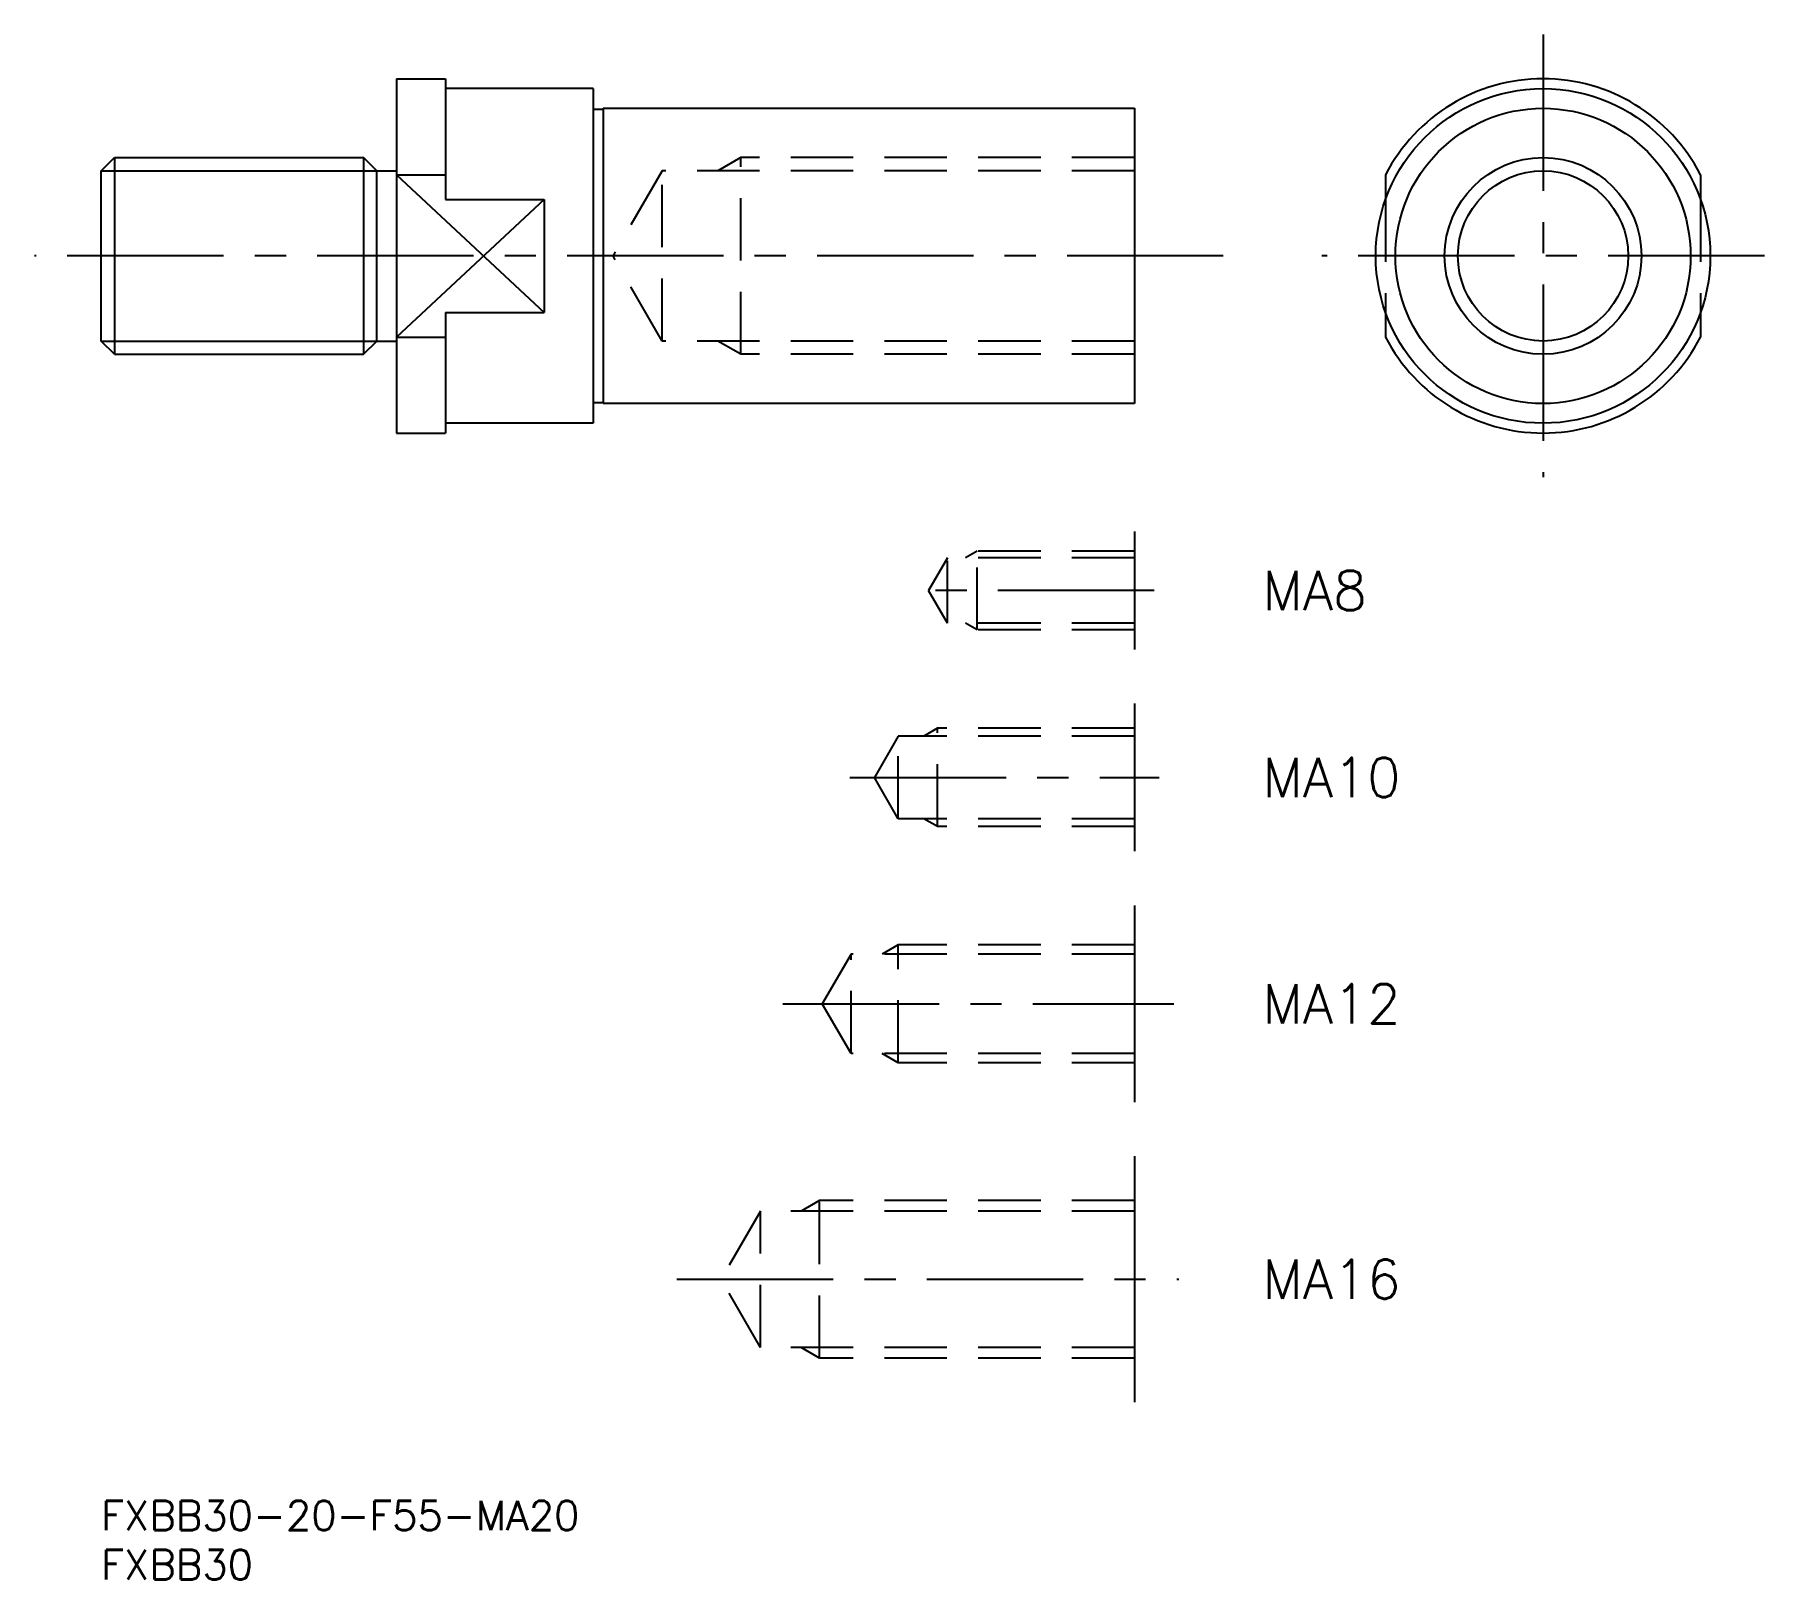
# Model space of a CAD drawing. Extents: x -7 to 169, y -8 to 149.
import ezdxf

# ---------------------------------------------------------------- set-up
doc = ezdxf.new("R2010")
doc.units = 0
doc.header["$LTSCALE"] = 0.5
doc.linetypes.add('CENTER', pattern=[50.8, 31.75, -6.35, 6.35, -6.35])
doc.linetypes.add('DASHED', pattern=[19.05, 12.7, -6.35])
for name, color, linetype in [('MSM_CENTER', 1, 'CENTER'), ('MSM_CONTINUOUS', 7, 'CONTINUOUS'), ('MSM_DASHED', 4, 'DASHED'), ('MSM_NARROW', 5, 'CONTINUOUS'), ('MSM_PART_NUMBER', 7, 'CONTINUOUS')]:
    doc.layers.add(name, color=color, linetype=linetype)
doc.styles.get("Standard").update_dxf_attribs({"font": 'txt.shx', "height": 3, "bigfont": 'bigfont.shx'})

# ---------------------------------------------------------------- blocks, each defined once
blk = doc.blocks.new('*U5')
at = {"layer": 'MSM_PART_NUMBER'}
blk.add_text('FXBB30-20-F55-MA20', height=3, dxfattribs=at).set_placement((0, -3))
blk = doc.blocks.new('*U6')
at = {"layer": 'MSM_PART_NUMBER'}
blk.add_text('FXBB30', height=3, dxfattribs=at).set_placement((0, -8))
blk = doc.blocks.new('*U7')
at = {"layer": 'MSM_PART_NUMBER'}
blk.add_text('MA16', height=4, dxfattribs=at).set_placement((118, 20.5))
blk = doc.blocks.new('*U8')
at = {"layer": 'MSM_PART_NUMBER'}
blk.add_text('MA12', height=4, dxfattribs=at).set_placement((118, 48.5))
blk = doc.blocks.new('*U9')
at = {"layer": 'MSM_PART_NUMBER'}
blk.add_text('MA10', height=4, dxfattribs=at).set_placement((118, 71.5))
blk = doc.blocks.new('*U10')
at = {"layer": 'MSM_PART_NUMBER'}
blk.add_text('MA8', height=4, dxfattribs=at).set_placement((118, 90.5))

msp = doc.modelspace()

# ---------------------------------------------------------------- linework, layer by layer
at = {"layer": 'MSM_CENTER'}
for p, q in [((146.52, 148.99), (146.52, 104.01)), ((114.03, 126.5), (-6.77, 126.5)), ((169.02, 126.5), (124.03, 126.5)), ((107, 92.5), (82.08, 92.5)), ((76.08, 73.5), (107.5, 73.5)), ((69.28, 50.5), (109, 50.5)), ((58.51, 22.5), (109.5, 22.5))]:
    msp.add_line(p, q, dxfattribs=at)
at = {"layer": 'MSM_CONTINUOUS'}
for p, q in [((30, 144.5), (30, 108.5)), ((30, 144.5), (35, 144.5)), ((35, 144.5), (35, 132.24)), ((50, 143.5), (35, 143.5)), ((50, 143.5), (50, 109.5)), ((50, 141.4), (51, 141.4)), ((51, 141.5), (105, 141.5)), ((51, 141.5), (51, 111.5)), ((105, 141.5), (105, 111.5)), ((0, 135.15), (1.35, 136.5)), ((1.35, 136.5), (26.65, 136.5)), ((1.35, 136.5), (1.35, 116.5)), ((28, 135.15), (26.65, 136.5)), ((26.65, 136.5), (26.65, 116.5)), ((0, 117.85), (0, 135.15)), ((28, 117.85), (28, 135.15)), ((28, 135.15), (30, 135.15)), ((30, 134.75), (35, 134.75)), ((130.52, 134.75), (130.52, 132.24)), ((162.52, 134.75), (162.52, 132.24)), ((35, 132.24), (45, 132.24)), ((45, 132.24), (45, 120.76)), ((35, 120.76), (35, 108.5)), ((35, 120.76), (45, 120.76)), ((130.52, 120.76), (130.52, 118.25)), ((162.52, 120.76), (162.52, 118.25)), ((1.35, 116.5), (0, 117.85)), ((26.65, 116.5), (28, 117.85)), ((28, 117.85), (30, 117.85)), ((30, 118.25), (35, 118.25)), ((1.35, 116.5), (26.65, 116.5)), ((50, 111.6), (51, 111.6)), ((105, 111.5), (51, 111.5)), ((50, 109.5), (35, 109.5)), ((30, 108.5), (35, 108.5)), ((105, 98.5), (105, 86.5)), ((105, 81), (105, 66)), ((105, 60.5), (105, 40.5)), ((105, 35), (105, 10))]:
    msp.add_line(p, q, dxfattribs=at)
for radius in [17, 15, 8.65]:
    msp.add_circle((146.52, 126.5), radius, dxfattribs=at)
for start, end in [(27.266, 152.734), (207.266, 332.734)]:
    msp.add_arc((146.52, 126.5), 18, start, end, dxfattribs=at)
at = {"layer": 'MSM_DASHED'}
for p, q in [((65, 136.5), (62.66, 135.15)), ((105, 136.5), (65, 136.5)), ((65, 116.5), (65, 136.5)), ((57, 135.15), (52.01, 126.5)), ((105, 135.15), (57, 135.15)), ((57, 117.85), (57, 135.15)), ((130.52, 132.24), (130.52, 120.76)), ((162.52, 132.24), (162.52, 120.76)), ((57, 117.85), (52.01, 126.5)), ((105, 117.85), (57, 117.85)), ((65, 116.5), (62.66, 117.85)), ((105, 116.5), (65, 116.5)), ((86, 95.82), (84.08, 92.5)), ((86, 89.18), (86, 95.82)), ((105, 95.82), (86, 95.82)), ((89, 96.5), (87.83, 95.82)), ((89, 88.5), (89, 96.5)), ((105, 96.5), (89, 96.5)), ((86, 89.18), (84.08, 92.5)), ((105, 89.18), (86, 89.18)), ((89, 88.5), (87.83, 89.18)), ((105, 88.5), (89, 88.5)), ((81, 77.69), (78.58, 73.5)), ((81, 69.31), (81, 77.69)), ((105, 77.69), (81, 77.69)), ((85, 78.5), (83.59, 77.69)), ((85, 68.5), (85, 78.5)), ((105, 78.5), (85, 78.5)), ((81, 69.31), (78.58, 73.5)), ((105, 69.31), (81, 69.31)), ((85, 68.5), (83.59, 69.31)), ((105, 68.5), (85, 68.5)), ((81, 56.5), (79.36, 55.55)), ((81, 44.5), (81, 56.5)), ((105, 56.5), (81, 56.5)), ((76.2, 55.55), (73.28, 50.5)), ((76.2, 45.45), (76.2, 55.55)), ((105, 55.55), (76.2, 55.55)), ((76.2, 45.45), (73.28, 50.5)), ((105, 45.45), (76.2, 45.45)), ((81, 44.5), (79.36, 45.45)), ((105, 44.5), (81, 44.5)), ((73, 30.5), (71.13, 29.42)), ((73, 14.5), (73, 30.5)), ((105, 30.5), (73, 30.5)), ((67, 29.42), (63.01, 22.5)), ((67, 15.58), (67, 29.42)), ((105, 29.42), (67, 29.42)), ((67, 15.58), (63.01, 22.5)), ((105, 15.58), (67, 15.58)), ((73, 14.5), (71.13, 15.58)), ((105, 14.5), (73, 14.5))]:
    msp.add_line(p, q, dxfattribs=at)
at = {"layer": 'MSM_NARROW'}
for p, q in [((0, 135.15), (28, 135.15)), ((30, 134.75), (45, 120.76)), ((45, 132.24), (30, 118.25)), ((0, 117.85), (28, 117.85))]:
    msp.add_line(p, q, dxfattribs=at)
msp.add_circle((146.52, 126.5), 10, dxfattribs=at)

# ---------------------------------------------------------------- block references
at = {"layer": 'MSM_CONTINUOUS'}
for name in ['*U10', '*U9', '*U8', '*U7', '*U5', '*U6']:
    msp.add_blockref(name, (0, 0), dxfattribs=at)

doc.saveas('drawing.dxf')
